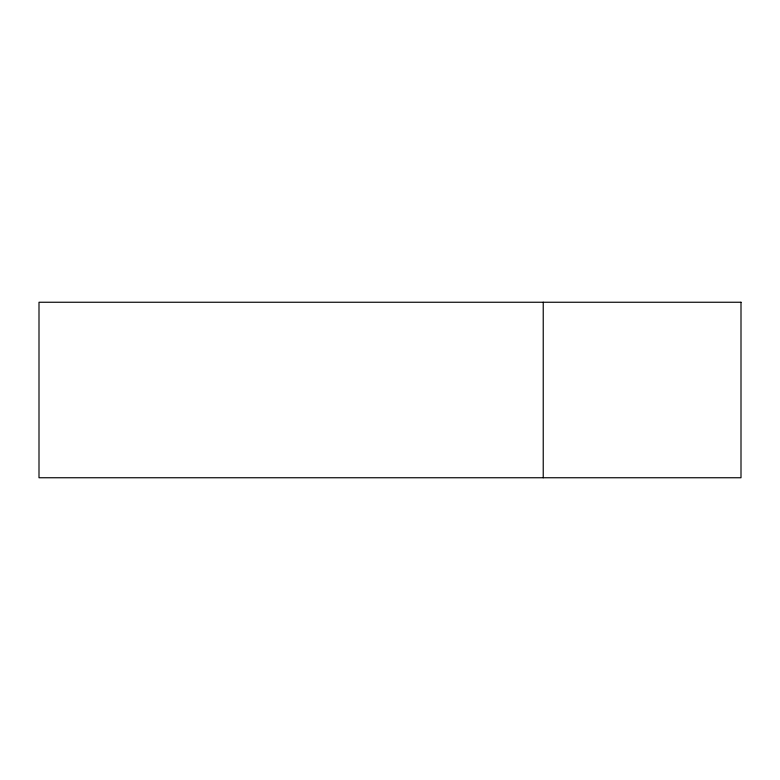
<?xml version="1.0" encoding="UTF-8"?>
<svg xmlns="http://www.w3.org/2000/svg" width="780" height="780" viewBox="0 0 780 780"><rect width="100%" height="100%" fill="white"/><g stroke="black" fill="none" stroke-linecap="round" stroke-linejoin="round"><path stroke-width="1.17" d="M543.231 302.25L543.231 477.75M741 302.25L39 302.25L39 477.75L741 477.75L741 302.25"/></g></svg>
